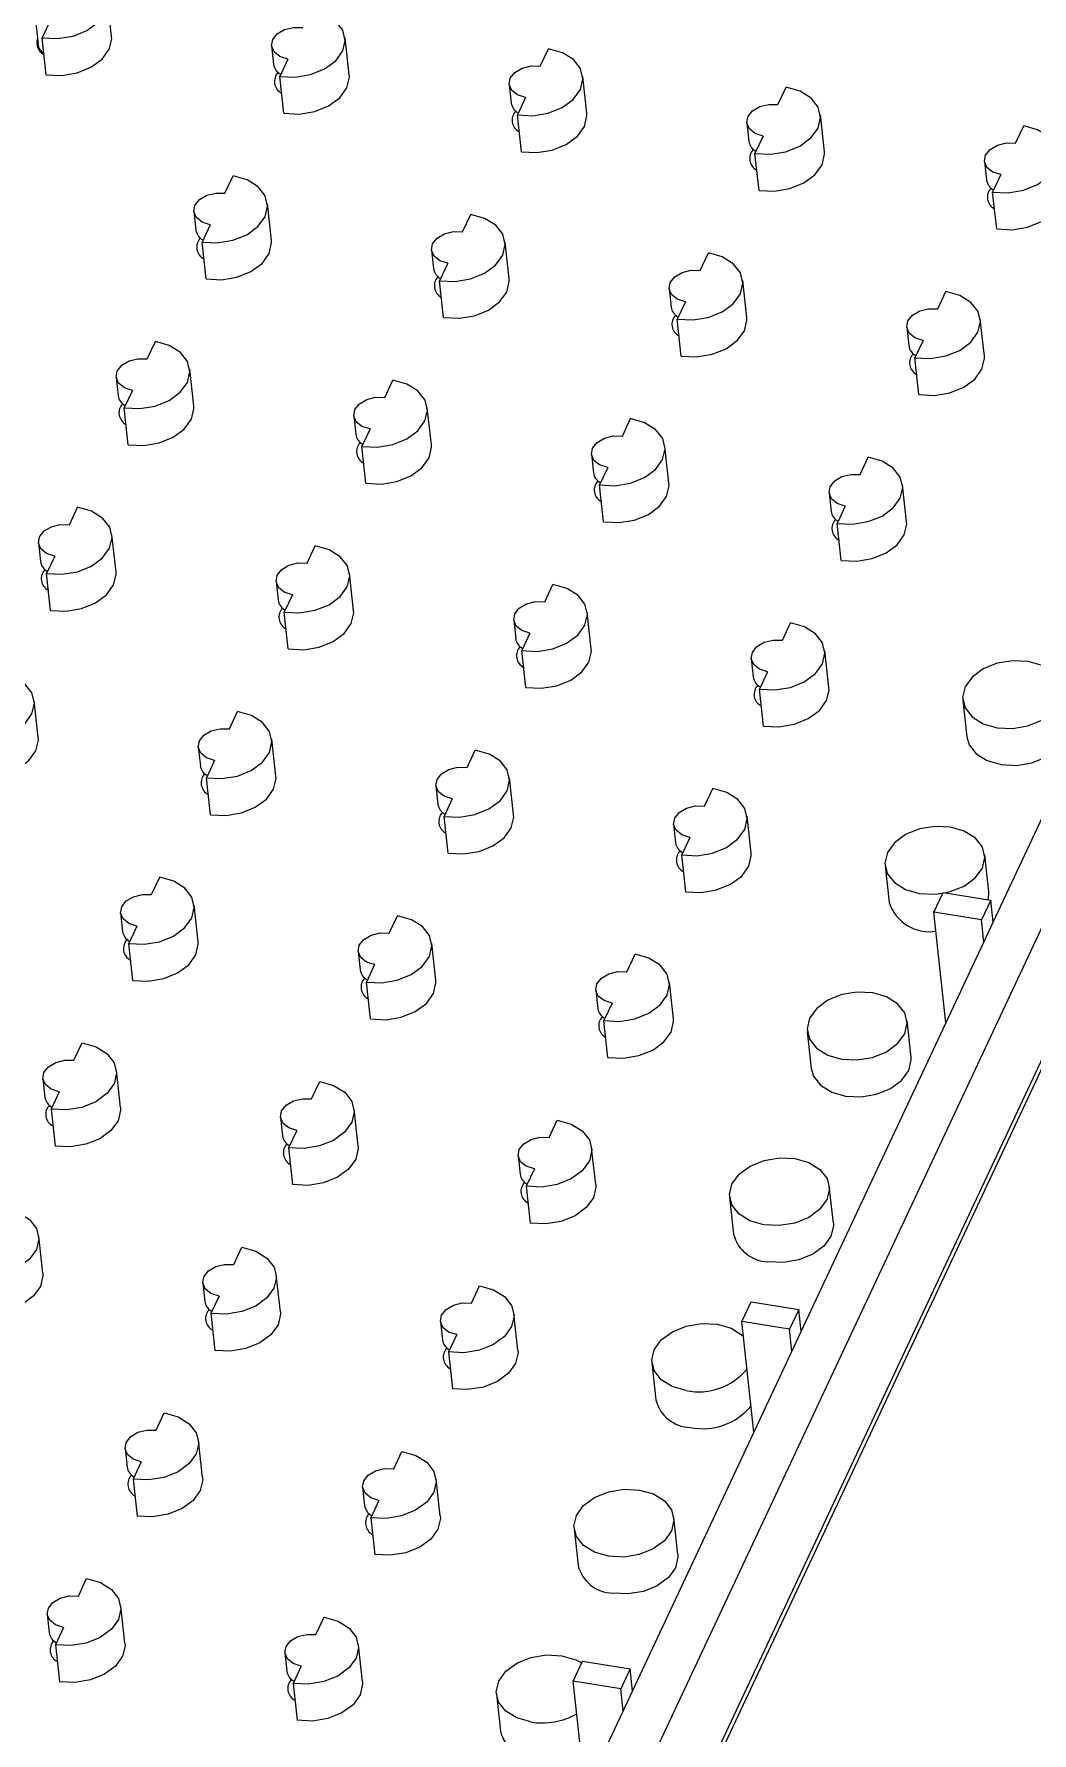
# Model space of a CAD drawing. Header units: inches. Extents: x 1230 to 3313, y 237 to 1043.
# Drawn here: x 1904.34 to 1924.23, y 678.66 to 712.53 of the extents above; entities that cross this region are included whole.
import ezdxf

# ---------------------------------------------------------------- set-up
doc = ezdxf.new("R2010")
doc.units = ezdxf.units.IN

msp = doc.modelspace()

# ---------------------------------------------------------------- linework, layer by layer
at = {"color": 7, "linetype": 'Continuous', "lineweight": 15}
for p, q in [((1908.453, 660.662), (1939.364, 726.558)), ((1912, 665.596), (1936.289, 717.374)), ((1911.91, 665.224), (1936.295, 717.204)), ((1904.337, 713.057), (1904.417, 712.322)), ((1905.883, 712.483), (1905.803, 713.218)), ((1904.662, 712.795), (1904.499, 712.448)), ((1904.579, 711.713), (1904.499, 712.448)), ((1909.073, 712.289), (1909.114, 711.921)), ((1910.62, 711.714), (1910.54, 712.449)), ((1914.43, 711.886), (1914.592, 712.233)), ((1909.398, 712.027), (1909.236, 711.68)), ((1909.316, 710.945), (1909.236, 711.68)), ((1915.357, 710.946), (1915.276, 711.681)), ((1913.81, 711.52), (1913.85, 711.153)), ((1914.135, 711.258), (1913.972, 710.911)), ((1919.166, 711.117), (1919.329, 711.464)), ((1914.053, 710.177), (1913.972, 710.911)), ((1920.094, 710.178), (1920.013, 710.913)), ((1918.547, 710.752), (1918.587, 710.385)), ((1923.903, 710.349), (1924.066, 710.696)), ((1918.872, 710.49), (1918.709, 710.143)), ((1918.79, 709.408), (1918.709, 710.143)), ((1923.284, 709.984), (1923.324, 709.616)), ((1908.143, 709.351), (1908.306, 709.698)), ((1923.609, 709.722), (1923.446, 709.375)), ((1923.527, 708.64), (1923.446, 709.375)), ((1907.524, 708.986), (1907.564, 708.618)), ((1909.071, 708.411), (1908.99, 709.146)), ((1912.88, 708.583), (1913.043, 708.93)), ((1907.849, 708.724), (1907.686, 708.377)), ((1907.767, 707.642), (1907.686, 708.377)), ((1912.261, 708.217), (1912.301, 707.85)), ((1913.807, 707.643), (1913.727, 708.378)), ((1917.617, 707.814), (1917.78, 708.161)), ((1912.586, 707.955), (1912.423, 707.608)), ((1912.503, 706.874), (1912.423, 707.608)), ((1918.544, 706.875), (1918.464, 707.61)), ((1916.998, 707.449), (1917.038, 707.082)), ((1917.322, 707.187), (1917.16, 706.84)), ((1922.354, 707.046), (1922.516, 707.393)), ((1917.24, 706.105), (1917.16, 706.84)), ((1923.281, 706.106), (1923.201, 706.841)), ((1921.734, 706.681), (1921.775, 706.313)), ((1906.594, 706.048), (1906.757, 706.395)), ((1922.059, 706.419), (1921.897, 706.072)), ((1907.521, 705.108), (1907.441, 705.843)), ((1921.977, 705.337), (1921.897, 706.072)), ((1905.974, 705.683), (1906.015, 705.315)), ((1911.331, 705.28), (1911.493, 705.627)), ((1906.299, 705.421), (1906.137, 705.074)), ((1906.217, 704.339), (1906.137, 705.074)), ((1910.711, 704.914), (1910.751, 704.547)), ((1912.258, 704.34), (1912.177, 705.075)), ((1916.067, 704.511), (1916.23, 704.858)), ((1911.036, 704.652), (1910.874, 704.305)), ((1910.954, 703.571), (1910.874, 704.305)), ((1915.448, 704.146), (1915.488, 703.778)), ((1916.995, 703.572), (1916.914, 704.306)), ((1920.804, 703.743), (1920.967, 704.09)), ((1915.773, 703.884), (1915.61, 703.537)), ((1915.691, 702.802), (1915.61, 703.537)), ((1921.732, 702.803), (1921.651, 703.538)), ((1905.044, 702.745), (1905.207, 703.092)), ((1920.185, 703.378), (1920.225, 703.01)), ((1920.51, 703.115), (1920.347, 702.769)), ((1920.428, 702.034), (1920.347, 702.769)), ((1905.972, 701.805), (1905.891, 702.54)), ((1904.425, 702.38), (1904.465, 702.012)), ((1904.75, 702.117), (1904.587, 701.771)), ((1909.781, 701.977), (1909.944, 702.324)), ((1904.668, 701.036), (1904.587, 701.771)), ((1910.709, 701.037), (1910.628, 701.772)), ((1909.162, 701.611), (1909.202, 701.244)), ((1914.518, 701.208), (1914.681, 701.555)), ((1909.487, 701.349), (1909.324, 701.002)), ((1923.457, 694.821), (1926.401, 701.097)), ((1909.405, 700.267), (1909.324, 701.002)), ((1913.899, 700.843), (1913.939, 700.475)), ((1915.445, 700.269), (1915.365, 701.003)), ((1919.255, 700.44), (1919.417, 700.787)), ((1914.224, 700.581), (1914.061, 700.234)), ((1914.141, 699.499), (1914.061, 700.234)), ((1918.635, 700.075), (1918.676, 699.707)), ((1920.182, 699.5), (1920.102, 700.235)), ((1918.96, 699.812), (1918.798, 699.466)), ((1918.878, 698.731), (1918.798, 699.466)), ((1904.422, 698.502), (1904.342, 699.237)), ((1908.232, 698.674), (1908.394, 699.021)), ((1922.85, 699.249), (1922.931, 698.514)), ((1909.159, 697.734), (1909.079, 698.469)), ((1907.612, 698.308), (1907.653, 697.941)), ((1907.937, 698.046), (1907.775, 697.699)), ((1912.969, 697.905), (1913.131, 698.252)), ((1907.855, 696.964), (1907.775, 697.699)), ((1913.896, 696.966), (1913.815, 697.7)), ((1912.349, 697.54), (1912.389, 697.172)), ((1917.705, 697.137), (1917.868, 697.484)), ((1912.674, 697.278), (1912.511, 696.931)), ((1912.592, 696.196), (1912.511, 696.931)), ((1917.086, 696.772), (1917.126, 696.404)), ((1918.633, 696.197), (1918.552, 696.932)), ((1917.411, 696.509), (1917.248, 696.163)), ((1917.329, 695.428), (1917.248, 696.163)), ((1923.369, 695.429), (1923.289, 696.164)), ((1906.682, 695.371), (1906.845, 695.717)), ((1921.301, 695.946), (1921.381, 695.211)), ((1922.275, 695.019), (1922.461, 695.415)), ((1922.461, 695.415), (1923.409, 695.262)), ((1906.063, 695.005), (1906.103, 694.638)), ((1907.61, 694.431), (1907.529, 695.166)), ((1911.419, 694.602), (1911.582, 694.949)), ((1923.223, 694.865), (1922.275, 695.019)), ((1922.516, 692.816), (1922.275, 695.019)), ((1923.409, 695.262), (1923.223, 694.865)), ((1923.457, 694.821), (1923.409, 695.262)), ((1906.388, 694.743), (1906.225, 694.396)), ((1923.271, 694.424), (1923.223, 694.865)), ((1923.271, 694.424), (1923.457, 694.821)), ((1906.306, 693.661), (1906.225, 694.396)), ((1912.346, 693.663), (1912.266, 694.397)), ((1919.63, 686.662), (1923.271, 694.424)), ((1910.8, 694.237), (1910.84, 693.869)), ((1911.125, 693.975), (1910.962, 693.628)), ((1916.156, 693.834), (1916.319, 694.181)), ((1911.042, 692.893), (1910.962, 693.628)), ((1917.083, 692.894), (1917.003, 693.629)), ((1915.537, 693.468), (1915.577, 693.101)), ((1915.861, 693.206), (1915.699, 692.86)), ((1915.779, 692.125), (1915.699, 692.86)), ((1919.751, 692.643), (1919.832, 691.908)), ((1921.82, 692.126), (1921.74, 692.861)), ((1905.133, 692.068), (1905.296, 692.414)), ((1904.513, 691.702), (1904.554, 691.335)), ((1906.06, 691.128), (1905.98, 691.863)), ((1909.87, 691.299), (1910.032, 691.646)), ((1904.838, 691.44), (1904.676, 691.093)), ((1904.676, 691.093), (1904.756, 690.358)), ((1909.25, 690.934), (1909.29, 690.566)), ((1910.797, 690.36), (1910.716, 691.094)), ((1909.575, 690.672), (1909.413, 690.325)), ((1914.606, 690.531), (1914.769, 690.878)), ((1909.413, 690.325), (1909.493, 689.59)), ((1915.534, 689.591), (1915.453, 690.326)), ((1913.987, 690.165), (1914.027, 689.798)), ((1914.312, 689.903), (1914.149, 689.557)), ((1914.149, 689.557), (1914.23, 688.822)), ((1920.271, 688.823), (1920.19, 689.558)), ((1918.202, 689.34), (1918.282, 688.605)), ((1904.511, 687.825), (1904.43, 688.56)), ((1908.32, 687.996), (1908.483, 688.343)), ((1907.701, 687.631), (1907.741, 687.263)), ((1909.248, 687.056), (1909.167, 687.791)), ((1913.057, 687.228), (1913.22, 687.575)), ((1908.026, 687.369), (1907.863, 687.022)), ((1918.448, 686.861), (1918.634, 687.257)), ((1918.634, 687.257), (1919.581, 687.103)), ((1907.863, 687.022), (1907.944, 686.287)), ((1912.438, 686.862), (1912.478, 686.495)), ((1913.984, 686.288), (1913.904, 687.023)), ((1919.395, 686.707), (1918.448, 686.861)), ((1918.689, 684.658), (1918.448, 686.861)), ((1919.581, 687.103), (1919.395, 686.707)), ((1919.63, 686.662), (1919.581, 687.103)), ((1912.763, 686.6), (1912.6, 686.254)), ((1919.444, 686.266), (1919.395, 686.707)), ((1919.444, 686.266), (1919.63, 686.662)), ((1912.6, 686.254), (1912.68, 685.519)), ((1916.267, 679.495), (1919.444, 686.266)), ((1916.653, 686.037), (1916.733, 685.302)), ((1906.771, 684.693), (1906.933, 685.04)), ((1907.698, 683.753), (1907.618, 684.488)), ((1906.151, 684.328), (1906.192, 683.96)), ((1911.508, 683.925), (1911.67, 684.272)), ((1906.476, 684.066), (1906.314, 683.719)), ((1906.314, 683.719), (1906.394, 682.984)), ((1910.888, 683.559), (1910.928, 683.192)), ((1912.435, 682.985), (1912.354, 683.72)), ((1911.213, 683.297), (1911.05, 682.95)), ((1911.05, 682.95), (1911.131, 682.216)), ((1917.172, 682.217), (1917.091, 682.952)), ((1915.103, 682.734), (1915.184, 681.999)), ((1905.221, 681.39), (1905.384, 681.737)), ((1906.149, 680.45), (1906.068, 681.185)), ((1904.602, 681.025), (1904.642, 680.657)), ((1904.927, 680.763), (1904.764, 680.416)), ((1909.958, 680.622), (1910.121, 680.969)), ((1904.764, 680.416), (1904.845, 679.681)), ((1910.885, 679.682), (1910.805, 680.417)), ((1909.339, 680.256), (1909.379, 679.889)), ((1915.086, 679.693), (1915.272, 680.089)), ((1915.272, 680.089), (1916.219, 679.936)), ((1909.664, 679.994), (1909.501, 679.647)), ((1916.219, 679.936), (1916.033, 679.539)), ((1916.267, 679.495), (1916.219, 679.936)), ((1909.501, 679.647), (1909.581, 678.913)), ((1913.554, 679.431), (1913.634, 678.696)), ((1916.033, 679.539), (1915.086, 679.693)), ((1915.327, 677.49), (1915.086, 679.693)), ((1916.081, 679.098), (1916.033, 679.539)), ((1916.081, 679.098), (1916.267, 679.495)), ((1912.905, 672.327), (1916.081, 679.098))]:
    msp.add_line(p, q, dxfattribs=at)
at = {"color": 7, "linetype": 'Continuous', "lineweight": 15, "flags": 128}
for points in [[(1904.499, 712.448), (1904.807, 712.433), (1905.115, 712.484), (1905.393, 712.596), (1905.614, 712.758), (1905.756, 712.955), (1905.805, 713.167), (1905.757, 713.373), (1905.616, 713.553), (1905.396, 713.689), (1905.119, 713.769)], [(1909.236, 711.68), (1909.544, 711.665), (1909.852, 711.716), (1910.13, 711.828), (1910.351, 711.99), (1910.493, 712.187), (1910.542, 712.398), (1910.494, 712.604), (1910.353, 712.784), (1910.133, 712.921), (1909.855, 713.001)], [(1909.398, 712.027), (1909.237, 712.078), (1909.123, 712.17), (1909.073, 712.288), (1909.096, 712.413), (1909.186, 712.528), (1909.331, 712.614), (1909.509, 712.658), (1909.693, 712.654)], [(1904.579, 711.713), (1904.887, 711.698), (1905.195, 711.749), (1905.473, 711.861), (1905.694, 712.024), (1905.837, 712.22), (1905.886, 712.432), (1905.883, 712.483)], [(1913.972, 710.911), (1914.28, 710.896), (1914.588, 710.947), (1914.867, 711.059), (1915.088, 711.222), (1915.23, 711.418), (1915.279, 711.63), (1915.231, 711.836), (1915.09, 712.016), (1914.87, 712.153), (1914.592, 712.233)], [(1914.135, 711.258), (1913.974, 711.31), (1913.86, 711.402), (1913.81, 711.519), (1913.832, 711.645), (1913.923, 711.76), (1914.068, 711.846), (1914.246, 711.89), (1914.43, 711.886)], [(1909.316, 710.945), (1909.624, 710.93), (1909.932, 710.981), (1910.21, 711.093), (1910.431, 711.255), (1910.573, 711.452), (1910.623, 711.664), (1910.62, 711.714)], [(1918.709, 710.143), (1919.017, 710.128), (1919.325, 710.179), (1919.603, 710.291), (1919.824, 710.453), (1919.967, 710.65), (1920.016, 710.862), (1919.968, 711.068), (1919.827, 711.248), (1919.607, 711.384), (1919.329, 711.464)], [(1914.053, 710.177), (1914.361, 710.161), (1914.669, 710.212), (1914.947, 710.325), (1915.168, 710.487), (1915.31, 710.684), (1915.36, 710.895), (1915.357, 710.946)], [(1918.872, 710.49), (1918.711, 710.542), (1918.597, 710.633), (1918.547, 710.751), (1918.569, 710.877), (1918.66, 710.991), (1918.805, 711.077), (1918.983, 711.122), (1919.166, 711.117)], [(1923.446, 709.375), (1923.754, 709.36), (1924.062, 709.411), (1924.34, 709.523), (1924.561, 709.685), (1924.703, 709.882), (1924.753, 710.093), (1924.705, 710.299), (1924.563, 710.479), (1924.343, 710.616), (1924.066, 710.696)], [(1923.609, 709.722), (1923.448, 709.773), (1923.334, 709.865), (1923.284, 709.983), (1923.306, 710.108), (1923.397, 710.223), (1923.542, 710.309), (1923.72, 710.353), (1923.903, 710.349)], [(1918.79, 709.408), (1919.098, 709.393), (1919.406, 709.444), (1919.684, 709.556), (1919.905, 709.719), (1920.047, 709.915), (1920.096, 710.127), (1920.094, 710.178)], [(1907.686, 708.377), (1907.994, 708.362), (1908.302, 708.413), (1908.58, 708.525), (1908.801, 708.687), (1908.943, 708.884), (1908.993, 709.095), (1908.945, 709.301), (1908.804, 709.481), (1908.584, 709.618), (1908.306, 709.698)], [(1907.849, 708.724), (1907.688, 708.775), (1907.574, 708.867), (1907.524, 708.985), (1907.546, 709.11), (1907.637, 709.225), (1907.782, 709.311), (1907.96, 709.355), (1908.143, 709.351)], [(1923.527, 708.64), (1923.834, 708.625), (1924.143, 708.676), (1924.421, 708.788), (1924.642, 708.95), (1924.784, 709.147), (1924.833, 709.358), (1924.83, 709.409)], [(1912.423, 707.608), (1912.731, 707.593), (1913.039, 707.644), (1913.317, 707.756), (1913.538, 707.919), (1913.68, 708.115), (1913.73, 708.327), (1913.681, 708.533), (1913.54, 708.713), (1913.32, 708.85), (1913.043, 708.93)], [(1912.586, 707.955), (1912.425, 708.007), (1912.311, 708.099), (1912.261, 708.216), (1912.283, 708.342), (1912.373, 708.457), (1912.519, 708.542), (1912.697, 708.587), (1912.88, 708.583)], [(1907.767, 707.642), (1908.075, 707.627), (1908.383, 707.678), (1908.661, 707.79), (1908.882, 707.952), (1909.024, 708.149), (1909.073, 708.36), (1909.071, 708.411)], [(1917.16, 706.84), (1917.468, 706.825), (1917.776, 706.876), (1918.054, 706.988), (1918.275, 707.15), (1918.417, 707.347), (1918.466, 707.559), (1918.418, 707.765), (1918.277, 707.945), (1918.057, 708.081), (1917.78, 708.161)], [(1917.322, 707.187), (1917.161, 707.239), (1917.047, 707.33), (1916.998, 707.448), (1917.02, 707.574), (1917.11, 707.688), (1917.256, 707.774), (1917.433, 707.818), (1917.617, 707.814)], [(1912.503, 706.874), (1912.811, 706.858), (1913.12, 706.909), (1913.398, 707.022), (1913.619, 707.184), (1913.761, 707.38), (1913.81, 707.592), (1913.807, 707.643)], [(1921.897, 706.072), (1922.205, 706.057), (1922.513, 706.108), (1922.791, 706.22), (1923.012, 706.382), (1923.154, 706.579), (1923.203, 706.79), (1923.155, 706.996), (1923.014, 707.176), (1922.794, 707.313), (1922.516, 707.393)], [(1917.24, 706.105), (1917.548, 706.09), (1917.856, 706.141), (1918.134, 706.253), (1918.355, 706.416), (1918.498, 706.612), (1918.547, 706.824), (1918.544, 706.875)], [(1922.059, 706.419), (1921.898, 706.47), (1921.784, 706.562), (1921.734, 706.68), (1921.756, 706.805), (1921.847, 706.92), (1921.992, 707.006), (1922.17, 707.05), (1922.354, 707.046)], [(1906.137, 705.074), (1906.445, 705.059), (1906.753, 705.11), (1907.031, 705.222), (1907.252, 705.384), (1907.394, 705.581), (1907.443, 705.792), (1907.395, 705.998), (1907.254, 706.178), (1907.034, 706.315), (1906.757, 706.395)], [(1906.299, 705.421), (1906.138, 705.472), (1906.024, 705.564), (1905.975, 705.682), (1905.997, 705.807), (1906.087, 705.922), (1906.233, 706.008), (1906.41, 706.052), (1906.594, 706.048)], [(1921.977, 705.337), (1922.285, 705.322), (1922.593, 705.373), (1922.871, 705.485), (1923.092, 705.647), (1923.234, 705.844), (1923.284, 706.055), (1923.281, 706.106)], [(1910.874, 704.305), (1911.181, 704.29), (1911.49, 704.341), (1911.768, 704.453), (1911.989, 704.616), (1912.131, 704.812), (1912.18, 705.024), (1912.132, 705.23), (1911.991, 705.41), (1911.771, 705.547), (1911.493, 705.627)], [(1906.217, 704.339), (1906.525, 704.324), (1906.833, 704.375), (1907.111, 704.487), (1907.332, 704.649), (1907.474, 704.846), (1907.524, 705.057), (1907.521, 705.108)], [(1911.036, 704.652), (1910.875, 704.704), (1910.761, 704.796), (1910.711, 704.913), (1910.733, 705.039), (1910.824, 705.153), (1910.969, 705.239), (1911.147, 705.284), (1911.331, 705.28)], [(1915.61, 703.537), (1915.918, 703.522), (1916.226, 703.573), (1916.505, 703.685), (1916.725, 703.847), (1916.868, 704.044), (1916.917, 704.256), (1916.869, 704.462), (1916.728, 704.642), (1916.508, 704.778), (1916.23, 704.858)], [(1915.773, 703.884), (1915.612, 703.936), (1915.498, 704.027), (1915.448, 704.145), (1915.47, 704.271), (1915.561, 704.385), (1915.706, 704.471), (1915.884, 704.515), (1916.067, 704.511)], [(1910.954, 703.571), (1911.262, 703.555), (1911.57, 703.606), (1911.848, 703.719), (1912.069, 703.881), (1912.211, 704.077), (1912.261, 704.289), (1912.258, 704.34)], [(1920.347, 702.769), (1920.655, 702.754), (1920.963, 702.805), (1921.241, 702.917), (1921.462, 703.079), (1921.604, 703.276), (1921.654, 703.487), (1921.606, 703.693), (1921.465, 703.873), (1921.245, 704.01), (1920.967, 704.09)], [(1915.691, 702.802), (1915.999, 702.787), (1916.307, 702.838), (1916.585, 702.95), (1916.806, 703.112), (1916.948, 703.309), (1916.997, 703.521), (1916.995, 703.572)], [(1920.51, 703.115), (1920.349, 703.167), (1920.235, 703.259), (1920.185, 703.377), (1920.207, 703.502), (1920.298, 703.617), (1920.443, 703.703), (1920.621, 703.747), (1920.804, 703.743)], [(1904.587, 701.771), (1904.895, 701.756), (1905.203, 701.807), (1905.481, 701.919), (1905.702, 702.081), (1905.845, 702.278), (1905.894, 702.489), (1905.846, 702.695), (1905.705, 702.875), (1905.485, 703.012), (1905.207, 703.092)], [(1904.75, 702.117), (1904.589, 702.169), (1904.475, 702.261), (1904.425, 702.379), (1904.447, 702.504), (1904.538, 702.619), (1904.683, 702.705), (1904.861, 702.749), (1905.044, 702.745)], [(1920.428, 702.034), (1920.736, 702.019), (1921.044, 702.07), (1921.322, 702.182), (1921.543, 702.344), (1921.685, 702.541), (1921.734, 702.752), (1921.732, 702.803)], [(1909.324, 701.002), (1909.632, 700.987), (1909.94, 701.038), (1910.218, 701.15), (1910.439, 701.313), (1910.581, 701.509), (1910.631, 701.721), (1910.583, 701.927), (1910.442, 702.107), (1910.221, 702.244), (1909.944, 702.324)], [(1904.668, 701.036), (1904.976, 701.021), (1905.284, 701.072), (1905.562, 701.184), (1905.783, 701.346), (1905.925, 701.543), (1905.974, 701.754), (1905.972, 701.805)], [(1909.487, 701.349), (1909.326, 701.401), (1909.212, 701.493), (1909.162, 701.61), (1909.184, 701.736), (1909.275, 701.85), (1909.42, 701.936), (1909.598, 701.981), (1909.781, 701.977)], [(1914.061, 700.234), (1914.369, 700.219), (1914.677, 700.27), (1914.955, 700.382), (1915.176, 700.544), (1915.318, 700.741), (1915.368, 700.953), (1915.319, 701.159), (1915.178, 701.339), (1914.958, 701.475), (1914.681, 701.555)], [(1914.224, 700.581), (1914.063, 700.633), (1913.949, 700.724), (1913.899, 700.842), (1913.921, 700.968), (1914.011, 701.082), (1914.157, 701.168), (1914.335, 701.212), (1914.518, 701.208)], [(1909.405, 700.267), (1909.712, 700.252), (1910.021, 700.303), (1910.299, 700.415), (1910.52, 700.578), (1910.662, 700.774), (1910.711, 700.986), (1910.709, 701.037)], [(1918.798, 699.466), (1919.106, 699.45), (1919.414, 699.501), (1919.692, 699.614), (1919.913, 699.776), (1920.055, 699.973), (1920.104, 700.184), (1920.056, 700.39), (1919.915, 700.57), (1919.695, 700.707), (1919.417, 700.787)], [(1918.96, 699.812), (1918.799, 699.864), (1918.685, 699.956), (1918.636, 700.074), (1918.658, 700.199), (1918.748, 700.314), (1918.893, 700.4), (1919.071, 700.444), (1919.255, 700.44)], [(1914.141, 699.499), (1914.449, 699.484), (1914.757, 699.535), (1915.036, 699.647), (1915.256, 699.809), (1915.399, 700.006), (1915.448, 700.218), (1915.445, 700.269)], [(1924.154, 700.019), (1923.846, 700.034), (1923.538, 699.983), (1923.26, 699.871), (1923.039, 699.708), (1922.897, 699.512), (1922.848, 699.3), (1922.896, 699.094), (1923.037, 698.914), (1923.257, 698.777), (1923.534, 698.697), (1923.842, 698.682), (1924.151, 698.733), (1924.429, 698.845), (1924.65, 699.008), (1924.792, 699.204), (1924.841, 699.416), (1924.793, 699.622), (1924.652, 699.802), (1924.432, 699.939), (1924.154, 700.019)], [(1903.038, 698.468), (1903.346, 698.452), (1903.654, 698.503), (1903.932, 698.616), (1904.153, 698.778), (1904.295, 698.975), (1904.344, 699.186), (1904.296, 699.392), (1904.155, 699.572), (1903.935, 699.709), (1903.658, 699.789)], [(1918.878, 698.731), (1919.186, 698.716), (1919.494, 698.767), (1919.772, 698.879), (1919.993, 699.041), (1920.135, 699.238), (1920.185, 699.449), (1920.182, 699.5)], [(1907.775, 697.699), (1908.083, 697.684), (1908.391, 697.735), (1908.669, 697.847), (1908.89, 698.01), (1909.032, 698.206), (1909.081, 698.418), (1909.033, 698.624), (1908.892, 698.804), (1908.672, 698.941), (1908.394, 699.021)], [(1907.937, 698.046), (1907.776, 698.098), (1907.662, 698.19), (1907.612, 698.307), (1907.635, 698.433), (1907.725, 698.547), (1907.87, 698.633), (1908.048, 698.678), (1908.232, 698.674)], [(1922.931, 698.514), (1922.976, 698.359), (1923.117, 698.179), (1923.337, 698.042), (1923.615, 697.962), (1923.923, 697.947), (1924.231, 697.998), (1924.509, 698.11), (1924.73, 698.273), (1924.872, 698.469), (1924.922, 698.681), (1924.919, 698.732)], [(1903.118, 697.733), (1903.426, 697.718), (1903.734, 697.769), (1904.012, 697.881), (1904.233, 698.043), (1904.376, 698.24), (1904.425, 698.451), (1904.422, 698.502)], [(1912.511, 696.931), (1912.819, 696.916), (1913.127, 696.967), (1913.406, 697.079), (1913.627, 697.241), (1913.769, 697.438), (1913.818, 697.65), (1913.77, 697.856), (1913.629, 698.036), (1913.409, 698.172), (1913.131, 698.252)], [(1907.855, 696.964), (1908.163, 696.949), (1908.471, 697), (1908.749, 697.112), (1908.97, 697.275), (1909.112, 697.471), (1909.162, 697.683), (1909.159, 697.734)], [(1912.674, 697.278), (1912.513, 697.33), (1912.399, 697.421), (1912.349, 697.539), (1912.371, 697.665), (1912.462, 697.779), (1912.607, 697.865), (1912.785, 697.909), (1912.969, 697.905)], [(1917.248, 696.163), (1917.556, 696.147), (1917.864, 696.198), (1918.142, 696.311), (1918.363, 696.473), (1918.505, 696.67), (1918.555, 696.881), (1918.507, 697.087), (1918.366, 697.267), (1918.146, 697.404), (1917.868, 697.484)], [(1917.411, 696.509), (1917.25, 696.561), (1917.136, 696.653), (1917.086, 696.771), (1917.108, 696.896), (1917.199, 697.011), (1917.344, 697.097), (1917.522, 697.141), (1917.705, 697.137)], [(1912.592, 696.196), (1912.9, 696.181), (1913.208, 696.232), (1913.486, 696.344), (1913.707, 696.506), (1913.849, 696.703), (1913.899, 696.915), (1913.896, 696.966)], [(1922.605, 696.715), (1922.297, 696.731), (1921.989, 696.68), (1921.711, 696.567), (1921.49, 696.405), (1921.348, 696.209), (1921.298, 695.997), (1921.346, 695.791), (1921.487, 695.611), (1921.707, 695.474), (1921.985, 695.394), (1922.293, 695.379), (1922.453, 695.397)], [(1922.509, 695.408), (1922.601, 695.43), (1922.879, 695.542), (1923.1, 695.705), (1923.242, 695.901), (1923.292, 696.113), (1923.244, 696.319), (1923.102, 696.499), (1922.882, 696.636), (1922.605, 696.715)], [(1917.329, 695.428), (1917.637, 695.413), (1917.945, 695.464), (1918.223, 695.576), (1918.444, 695.738), (1918.586, 695.935), (1918.635, 696.146), (1918.633, 696.197)], [(1906.225, 694.396), (1906.533, 694.381), (1906.841, 694.432), (1907.119, 694.544), (1907.34, 694.707), (1907.482, 694.903), (1907.532, 695.115), (1907.484, 695.321), (1907.343, 695.501), (1907.123, 695.638), (1906.845, 695.717)], [(1906.388, 694.743), (1906.227, 694.795), (1906.113, 694.887), (1906.063, 695.004), (1906.085, 695.13), (1906.176, 695.244), (1906.321, 695.33), (1906.499, 695.375), (1906.682, 695.371)], [(1923.359, 695.27), (1923.372, 695.378), (1923.369, 695.429)], [(1910.962, 693.628), (1911.27, 693.613), (1911.578, 693.664), (1911.856, 693.776), (1912.077, 693.938), (1912.219, 694.135), (1912.269, 694.347), (1912.22, 694.553), (1912.079, 694.733), (1911.859, 694.869), (1911.582, 694.949)], [(1911.125, 693.975), (1910.964, 694.027), (1910.85, 694.118), (1910.8, 694.236), (1910.822, 694.362), (1910.912, 694.476), (1911.058, 694.562), (1911.236, 694.606), (1911.419, 694.602)], [(1906.306, 693.661), (1906.614, 693.646), (1906.922, 693.697), (1907.2, 693.809), (1907.421, 693.972), (1907.563, 694.168), (1907.612, 694.38), (1907.61, 694.431)], [(1915.699, 692.86), (1916.007, 692.844), (1916.315, 692.895), (1916.593, 693.008), (1916.814, 693.17), (1916.956, 693.367), (1917.005, 693.578), (1916.957, 693.784), (1916.816, 693.964), (1916.596, 694.101), (1916.319, 694.181)], [(1911.042, 692.893), (1911.35, 692.878), (1911.658, 692.929), (1911.937, 693.041), (1912.158, 693.203), (1912.3, 693.4), (1912.349, 693.612), (1912.346, 693.663)], [(1915.861, 693.206), (1915.7, 693.258), (1915.586, 693.35), (1915.537, 693.468), (1915.559, 693.593), (1915.649, 693.708), (1915.795, 693.794), (1915.972, 693.838), (1916.156, 693.834)], [(1921.055, 693.412), (1920.747, 693.428), (1920.439, 693.377), (1920.161, 693.264), (1919.94, 693.102), (1919.798, 692.906), (1919.749, 692.694), (1919.797, 692.488), (1919.938, 692.308), (1920.158, 692.171), (1920.436, 692.091), (1920.744, 692.076), (1921.052, 692.127), (1921.33, 692.239), (1921.551, 692.402), (1921.693, 692.598), (1921.742, 692.81), (1921.694, 693.016), (1921.553, 693.196), (1921.333, 693.333), (1921.055, 693.412)], [(1915.779, 692.125), (1916.087, 692.11), (1916.395, 692.161), (1916.673, 692.273), (1916.894, 692.435), (1917.037, 692.632), (1917.086, 692.843), (1917.083, 692.894)], [(1905.296, 692.414), (1905.573, 692.335), (1905.793, 692.198), (1905.934, 692.018), (1905.982, 691.812), (1905.933, 691.6), (1905.791, 691.404), (1905.57, 691.241), (1905.292, 691.129), (1904.984, 691.078), (1904.676, 691.093)], [(1904.838, 691.44), (1904.677, 691.492), (1904.563, 691.584), (1904.514, 691.701), (1904.536, 691.827), (1904.626, 691.941), (1904.772, 692.027), (1904.949, 692.072), (1905.133, 692.068)], [(1919.832, 691.908), (1919.877, 691.753), (1920.018, 691.573), (1920.238, 691.436), (1920.516, 691.356), (1920.824, 691.341), (1921.132, 691.392), (1921.41, 691.504), (1921.631, 691.667), (1921.773, 691.863), (1921.823, 692.075), (1921.82, 692.126)], [(1910.032, 691.646), (1910.31, 691.566), (1910.53, 691.43), (1910.671, 691.249), (1910.719, 691.043), (1910.67, 690.832), (1910.528, 690.635), (1910.307, 690.473), (1910.029, 690.361), (1909.72, 690.31), (1909.413, 690.325)], [(1909.575, 690.672), (1909.414, 690.724), (1909.3, 690.815), (1909.25, 690.933), (1909.272, 691.058), (1909.363, 691.173), (1909.508, 691.259), (1909.686, 691.303), (1909.87, 691.299)], [(1906.06, 691.128), (1906.063, 691.077), (1906.013, 690.865), (1905.871, 690.669), (1905.65, 690.506), (1905.372, 690.394), (1905.064, 690.343), (1904.756, 690.358)], [(1914.769, 690.878), (1915.047, 690.798), (1915.267, 690.661), (1915.408, 690.481), (1915.456, 690.275), (1915.407, 690.063), (1915.264, 689.867), (1915.044, 689.705), (1914.765, 689.592), (1914.457, 689.541), (1914.149, 689.557)], [(1910.797, 690.36), (1910.8, 690.309), (1910.75, 690.097), (1910.608, 689.9), (1910.387, 689.738), (1910.109, 689.626), (1909.801, 689.575), (1909.493, 689.59)], [(1914.312, 689.903), (1914.151, 689.955), (1914.037, 690.047), (1913.987, 690.165), (1914.009, 690.29), (1914.1, 690.405), (1914.245, 690.491), (1914.423, 690.535), (1914.606, 690.531)], [(1918.886, 688.788), (1918.609, 688.868), (1918.388, 689.005), (1918.247, 689.185), (1918.199, 689.391), (1918.249, 689.602), (1918.391, 689.799), (1918.612, 689.961), (1918.89, 690.074), (1919.198, 690.125), (1919.506, 690.109), (1919.784, 690.03), (1920.004, 689.893), (1920.145, 689.713), (1920.193, 689.507), (1920.143, 689.295), (1920.001, 689.099), (1919.78, 688.936), (1919.502, 688.824), (1919.194, 688.773), (1918.886, 688.788)], [(1915.534, 689.591), (1915.536, 689.54), (1915.487, 689.329), (1915.345, 689.132), (1915.124, 688.97), (1914.846, 688.858), (1914.538, 688.807), (1914.23, 688.822)], [(1903.746, 689.111), (1904.024, 689.032), (1904.244, 688.895), (1904.385, 688.715), (1904.433, 688.509), (1904.384, 688.297), (1904.241, 688.101), (1904.02, 687.938), (1903.742, 687.826), (1903.434, 687.775), (1903.126, 687.79)], [(1920.271, 688.823), (1920.273, 688.772), (1920.224, 688.56), (1920.082, 688.364), (1919.861, 688.201), (1919.583, 688.089), (1919.275, 688.038), (1918.967, 688.053)], [(1908.483, 688.343), (1908.76, 688.263), (1908.981, 688.127), (1909.122, 687.946), (1909.17, 687.74), (1909.12, 687.529), (1908.978, 687.332), (1908.757, 687.17), (1908.479, 687.058), (1908.171, 687.007), (1907.863, 687.022)], [(1908.026, 687.369), (1907.865, 687.421), (1907.751, 687.512), (1907.701, 687.63), (1907.723, 687.755), (1907.814, 687.87), (1907.959, 687.956), (1908.137, 688), (1908.32, 687.996)], [(1904.511, 687.825), (1904.513, 687.774), (1904.464, 687.562), (1904.322, 687.366), (1904.101, 687.203), (1903.823, 687.091), (1903.515, 687.04), (1903.207, 687.055)], [(1913.22, 687.575), (1913.497, 687.495), (1913.717, 687.358), (1913.858, 687.178), (1913.907, 686.972), (1913.857, 686.76), (1913.715, 686.564), (1913.494, 686.402), (1913.216, 686.289), (1912.908, 686.238), (1912.6, 686.254)], [(1912.763, 686.6), (1912.602, 686.652), (1912.487, 686.744), (1912.438, 686.861), (1912.46, 686.987), (1912.55, 687.102), (1912.696, 687.188), (1912.874, 687.232), (1913.057, 687.228)], [(1909.248, 687.056), (1909.25, 687.006), (1909.201, 686.794), (1909.059, 686.597), (1908.838, 686.435), (1908.56, 686.323), (1908.251, 686.272), (1907.944, 686.287)], [(1917.337, 685.485), (1917.059, 685.565), (1916.839, 685.702), (1916.698, 685.882), (1916.65, 686.088), (1916.699, 686.299), (1916.841, 686.496), (1917.062, 686.658), (1917.34, 686.771), (1917.649, 686.822), (1917.956, 686.806), (1918.234, 686.727), (1918.454, 686.59), (1918.48, 686.566)], [(1913.984, 686.288), (1913.987, 686.237), (1913.938, 686.026), (1913.795, 685.829), (1913.575, 685.667), (1913.296, 685.555), (1912.988, 685.504), (1912.68, 685.519)], [(1906.933, 685.04), (1907.211, 684.96), (1907.431, 684.824), (1907.572, 684.643), (1907.62, 684.437), (1907.571, 684.226), (1907.429, 684.029), (1907.208, 683.867), (1906.93, 683.755), (1906.622, 683.704), (1906.314, 683.719)], [(1906.476, 684.066), (1906.315, 684.117), (1906.201, 684.209), (1906.151, 684.327), (1906.174, 684.452), (1906.264, 684.567), (1906.409, 684.653), (1906.587, 684.697), (1906.771, 684.693)], [(1911.67, 684.272), (1911.948, 684.192), (1912.168, 684.055), (1912.309, 683.875), (1912.357, 683.669), (1912.308, 683.457), (1912.166, 683.261), (1911.945, 683.098), (1911.666, 682.986), (1911.358, 682.935), (1911.05, 682.95)], [(1911.213, 683.297), (1911.052, 683.349), (1910.938, 683.441), (1910.888, 683.558), (1910.91, 683.684), (1911.001, 683.799), (1911.146, 683.885), (1911.324, 683.929), (1911.508, 683.925)], [(1907.698, 683.753), (1907.701, 683.703), (1907.651, 683.491), (1907.509, 683.294), (1907.288, 683.132), (1907.01, 683.02), (1906.702, 682.969), (1906.394, 682.984)], [(1915.787, 682.182), (1915.51, 682.262), (1915.29, 682.399), (1915.149, 682.579), (1915.1, 682.785), (1915.15, 682.996), (1915.292, 683.193), (1915.513, 683.355), (1915.791, 683.468), (1916.099, 683.519), (1916.407, 683.503), (1916.685, 683.424), (1916.905, 683.287), (1917.046, 683.107), (1917.094, 682.901), (1917.044, 682.689), (1916.902, 682.492), (1916.681, 682.33), (1916.403, 682.218), (1916.095, 682.167), (1915.787, 682.182)], [(1912.435, 682.985), (1912.438, 682.934), (1912.388, 682.723), (1912.246, 682.526), (1912.025, 682.364), (1911.747, 682.252), (1911.439, 682.201), (1911.131, 682.216)], [(1917.172, 682.217), (1917.174, 682.166), (1917.125, 681.954), (1916.983, 681.758), (1916.762, 681.595), (1916.484, 681.483), (1916.176, 681.432), (1915.868, 681.447)], [(1905.384, 681.737), (1905.662, 681.657), (1905.882, 681.521), (1906.023, 681.34), (1906.071, 681.134), (1906.021, 680.923), (1905.879, 680.726), (1905.658, 680.564), (1905.38, 680.452), (1905.072, 680.401), (1904.764, 680.416)], [(1904.927, 680.763), (1904.766, 680.814), (1904.652, 680.906), (1904.602, 681.024), (1904.624, 681.149), (1904.715, 681.264), (1904.86, 681.35), (1905.038, 681.394), (1905.221, 681.39)], [(1910.121, 680.969), (1910.398, 680.889), (1910.618, 680.752), (1910.759, 680.572), (1910.808, 680.366), (1910.758, 680.154), (1910.616, 679.958), (1910.395, 679.795), (1910.117, 679.683), (1909.809, 679.632), (1909.501, 679.647)], [(1906.149, 680.45), (1906.151, 680.4), (1906.102, 680.188), (1905.96, 679.991), (1905.739, 679.829), (1905.461, 679.717), (1905.153, 679.666), (1904.845, 679.681)], [(1909.664, 679.994), (1909.503, 680.046), (1909.389, 680.138), (1909.339, 680.255), (1909.361, 680.381), (1909.451, 680.496), (1909.597, 680.582), (1909.775, 680.626), (1909.958, 680.622)], [(1914.238, 678.879), (1913.96, 678.959), (1913.74, 679.096), (1913.599, 679.276), (1913.551, 679.482), (1913.6, 679.693), (1913.742, 679.89), (1913.963, 680.052), (1914.242, 680.165), (1914.55, 680.215), (1914.858, 680.2), (1915.135, 680.121), (1915.256, 680.057)], [(1910.885, 679.682), (1910.888, 679.631), (1910.839, 679.42), (1910.697, 679.223), (1910.476, 679.061), (1910.197, 678.948), (1909.889, 678.897), (1909.581, 678.913)]]:
    msp.add_lwpolyline(points, dxfattribs=at)
at = {"color": 7, "linetype": 'Continuous', "lineweight": 15}
for centre, radius, start, end in [((1904.653, 712.347), 0.26, 162.0412, 243.1516), ((1904.668, 712.356), 0.254, 187.6007, 237.5757), ((1909.372, 711.957), 0.261, 187.8296, 243.5551), ((1909.391, 711.579), 0.261, 135.8242, 242.8405), ((1914.109, 711.188), 0.261, 187.8296, 243.5551), ((1914.128, 710.81), 0.261, 135.8242, 242.8405), ((1918.846, 710.42), 0.261, 187.8296, 243.5551), ((1918.865, 710.042), 0.261, 135.8242, 242.8405), ((1923.583, 709.652), 0.261, 187.8296, 243.5551), ((1923.602, 709.274), 0.261, 135.8242, 242.8405), ((1907.823, 708.654), 0.261, 187.8296, 243.5551), ((1907.842, 708.276), 0.261, 135.8242, 242.8405), ((1912.56, 707.885), 0.261, 187.8296, 243.5551), ((1912.579, 707.507), 0.261, 135.8242, 242.8405), ((1917.296, 707.117), 0.261, 187.8296, 243.5551), ((1917.315, 706.739), 0.261, 135.8242, 242.8405), ((1922.033, 706.349), 0.261, 187.8296, 243.5551), ((1922.052, 705.971), 0.261, 135.8242, 242.8405), ((1906.273, 705.351), 0.261, 187.8296, 243.5551), ((1906.292, 704.973), 0.261, 135.8242, 242.8405), ((1911.01, 704.582), 0.261, 187.8296, 243.5551), ((1911.029, 704.204), 0.261, 135.8242, 242.8405), ((1915.747, 703.814), 0.261, 187.8296, 243.5551), ((1915.766, 703.436), 0.261, 135.8242, 242.8405), ((1920.484, 703.046), 0.261, 187.8296, 243.5551), ((1920.503, 702.668), 0.261, 135.8242, 242.8405), ((1904.724, 702.048), 0.261, 187.8296, 243.5551), ((1904.743, 701.669), 0.261, 135.8242, 242.8405), ((1909.461, 701.279), 0.261, 187.8296, 243.5551), ((1909.48, 700.901), 0.261, 135.8242, 242.8405), ((1914.197, 700.511), 0.261, 187.8296, 243.5551), ((1914.216, 700.133), 0.261, 135.8242, 242.8405), ((1918.934, 699.743), 0.261, 187.8296, 243.5551), ((1918.953, 699.364), 0.261, 135.8242, 242.8405), ((1907.911, 697.976), 0.261, 187.8296, 243.5551), ((1907.93, 697.598), 0.261, 135.8242, 242.8405), ((1912.648, 697.208), 0.261, 187.8296, 243.5551), ((1912.667, 696.83), 0.261, 135.8242, 242.8405), ((1917.385, 696.44), 0.261, 187.8296, 243.5551), ((1917.404, 696.061), 0.261, 135.8242, 242.8405), ((1922.186, 695.48), 0.848, 198.4968, 278.8566), ((1906.362, 694.673), 0.261, 187.8296, 243.5551), ((1906.381, 694.295), 0.261, 135.8242, 242.8405), ((1911.099, 693.905), 0.261, 187.8296, 243.5551), ((1911.117, 693.527), 0.261, 135.8242, 242.8405), ((1915.835, 693.137), 0.261, 187.8296, 243.5551), ((1915.854, 692.758), 0.261, 135.8242, 242.8405), ((1904.812, 691.37), 0.261, 187.8296, 243.5551), ((1904.831, 690.992), 0.261, 135.8242, 242.8405), ((1909.549, 690.602), 0.261, 187.8296, 243.5551), ((1909.568, 690.224), 0.261, 135.8242, 242.8405), ((1914.286, 689.834), 0.261, 187.8296, 243.5551), ((1914.305, 689.455), 0.261, 135.8242, 242.8405), ((1918.988, 688.78), 0.727, 193.9205, 268.311), ((1908, 687.299), 0.261, 187.8296, 243.5551), ((1908.019, 686.921), 0.261, 135.8242, 242.8405), ((1912.736, 686.531), 0.261, 187.8296, 243.5551), ((1912.755, 686.152), 0.261, 135.8242, 242.8405), ((1917.588, 686.705), 1.245, 258.3682, 320.7148), ((1917.439, 685.477), 0.727, 193.9205, 268.311), ((1917.668, 685.97), 1.245, 258.3682, 320.7148), ((1906.45, 683.996), 0.261, 187.8296, 243.5551), ((1906.469, 683.618), 0.261, 135.8242, 242.8405), ((1911.187, 683.228), 0.261, 187.8296, 243.5551), ((1911.206, 682.849), 0.261, 135.8242, 242.8405), ((1915.889, 682.174), 0.727, 193.9205, 268.311), ((1904.901, 680.693), 0.261, 187.8296, 243.5551), ((1904.92, 680.315), 0.261, 135.8242, 242.8405), ((1909.638, 679.925), 0.261, 187.8296, 243.5551), ((1909.656, 679.546), 0.261, 135.8242, 242.8405), ((1914.468, 680.261), 1.401, 260.5457, 299.4717), ((1914.34, 678.871), 0.727, 193.9205, 268.311)]:
    msp.add_arc(centre, radius, start, end, dxfattribs=at)

doc.saveas('drawing.dxf')
